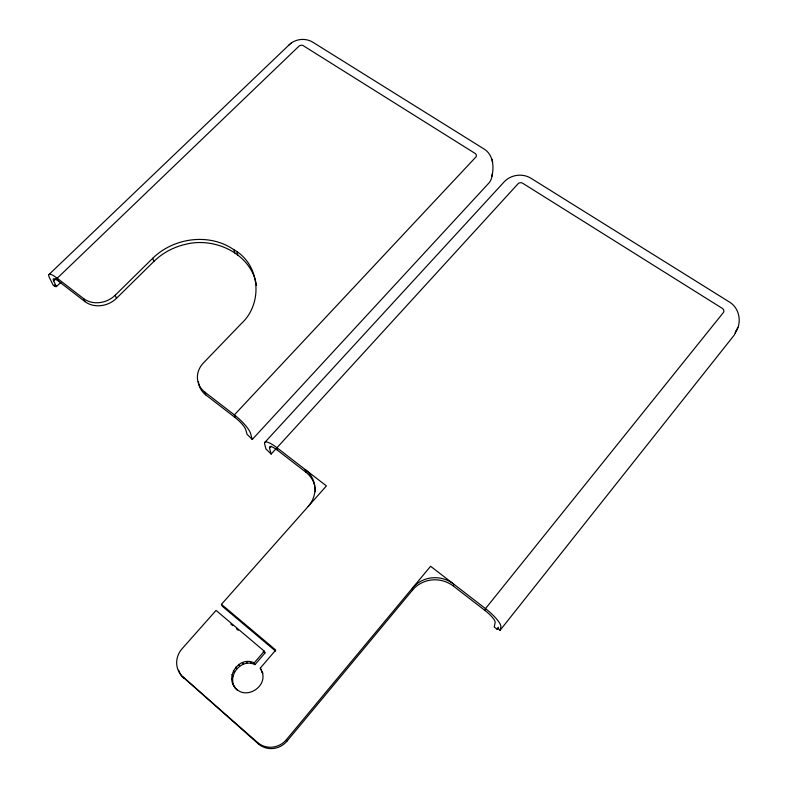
<?xml version="1.0" encoding="UTF-8"?>
<svg xmlns="http://www.w3.org/2000/svg" width="788" height="788" viewBox="0 0 788 788"><rect width="100%" height="100%" fill="white"/><g stroke="black" fill="none" stroke-linecap="round" stroke-linejoin="round"><path stroke-width="1.18" d="M498.558 627.278L497.031 629.198L494.224 627.021L495.15 622.49A13.504 3.231 39.6 0 0 485.162 610.601L453.474 586.144L453.661 584.056A29.668 28.664 18.5 0 0 412.449 588.084L412.469 590.143L287.127 740.986A21.02 20.252 -63.8 0 1 258.188 743.744L182.954 676.941A20.527 19.355 -46.4 0 1 182.038 648.81L216.06 610.414L264.285 651.174L265.024 652.957L254.987 664.639L254.189 662.905C238.666 655.202 223.437 678.448 236.971 689.48C247.55 699.192 267.684 686.2 262.03 671.642L262.788 673.336L260.286 668.116L275.761 650.061L221.438 604.347L326.409 485.901L276.943 447.742A18.882 4.423 42.4 0 0 264.679 444.235L265.92 448.904L271.121 454.085L276.105 448.638M237.07 690.091C224.787 678.823 240.222 657.192 254.987 664.639M491.978 176.197C494.165 166.573 493.18 154.409 483.832 148.863L313.013 42.335C305.665 37.617 295.234 38.74 289.058 44.916L48.895 274.598M485.162 610.601L485.497 608.622L723.512 312.393A3.802 3.152 15.8 0 0 722.527 308.522L522.444 183.092A3.477 2.866 3.4 0 0 518.268 183.535L276.943 447.742L277.573 450.322L305.714 472.051A27.925 26.004 -15.6 0 1 314.806 486.137M497.031 629.198L497.258 628.135L500.075 630.321L734.18 335.176A22.675 18.922 16.2 0 0 735.943 330.527M500.075 630.321L500.833 626.893A20.695 4.955 39.6 0 0 485.497 608.622L430.593 566.267L286.468 739.597A21.118 20.35 -63.4 0 1 257.38 742.365L182.954 676.941M735.243 332.92C742.257 323.021 739.774 308.039 729.127 301.834L531.092 178.334C522.799 173.074 511.067 174.542 504.33 181.683L264.995 442.216M736.78 329.65L737.844 327.375M492.136 174A20.35 16.755 0.8 0 1 489.476 182.412L252.259 439.468L247.077 434.306L245.689 429.539A12.145 2.797 43 0 0 235.179 417.591L205.717 394.847L204.781 392.079A23.187 20.527 -16.7 0 1 203.728 362.638L241.325 323.622C263.192 303.607 260.483 264.532 233.987 249.806C209.45 232.647 173.675 237.651 152.734 258.277L115.196 295.244A22.685 18.991 -20.3 0 1 83.508 298.534L57.209 278.243A17.76 3.723 45 0 0 49.496 277.8L53.141 285.118L55.209 286.724L54.352 285L56.431 286.605L60.863 282.34M254.189 662.905L264.285 651.174M271.121 454.085L269.545 447.998L271.21 446.185M235.179 417.591L234.361 414.892L475.942 156.96A3.408 2.788 0.6 0 0 475.391 153.601L303.045 45.556A3.201 2.502 -7.3 0 0 299.174 45.98L57.209 278.243L58.726 281.346L84.927 301.577A22.596 18.942 -20.3 0 0 116.476 298.307L153.847 261.468A58.657 50.176 -15.6 0 1 186.254 244.162C215.193 236.922 251.697 254.091 256.455 285.354M56.431 286.605L53.673 281.03L56.332 278.469M289.058 44.916L289.757 44.325M290.545 43.655L291.176 43.123M204.781 392.079L234.361 414.892A18.607 4.295 43 0 1 250.495 433.262L252.259 439.468M275.514 651.065L222.383 606.317L221.438 604.347M230.874 624.066L232.726 625.633M236.41 628.755L238.262 630.311M263.182 651.39L265.024 652.957M257.38 742.365L258.188 743.744M235.07 687.796L234.203 686.23M232.46 682.605L233.366 684.25M231.721 678.616L232.637 680.271M232.056 674.538L232.962 676.212M233.415 670.637L234.312 672.331M235.71 667.19L236.597 668.904M238.784 664.422L239.66 666.146M242.438 662.521L243.285 664.254M246.408 661.615L247.245 663.338M286.468 739.597L287.127 740.986M250.436 661.753L251.254 663.486M83.508 298.534L84.927 301.577M260.286 668.116L261.055 669.82M115.196 295.244L116.476 298.307M152.734 258.277L153.847 261.468M491.81 158.881L492.116 160.082M492.342 160.979L492.658 162.229M233.987 249.806L234.755 253.037M236.981 251.943L237.74 255.164M305.714 472.051L305.202 469.54A28.053 26.102 -15.5 0 1 308.206 506.438M269.545 447.998A12.322 2.886 42.4 0 1 277.573 450.322M184.106 678.606A20.429 19.267 -46.6 0 1 178.679 670.164M315.033 487.24A27.925 26.004 -15.6 0 1 315.417 491.771M412.469 590.143A29.52 28.545 18.9 0 1 453.474 586.144M53.673 281.03A11.593 2.423 45 0 1 58.726 281.346M205.717 394.847A23.088 20.458 -16.7 0 1 198.418 381.648"/></g></svg>
